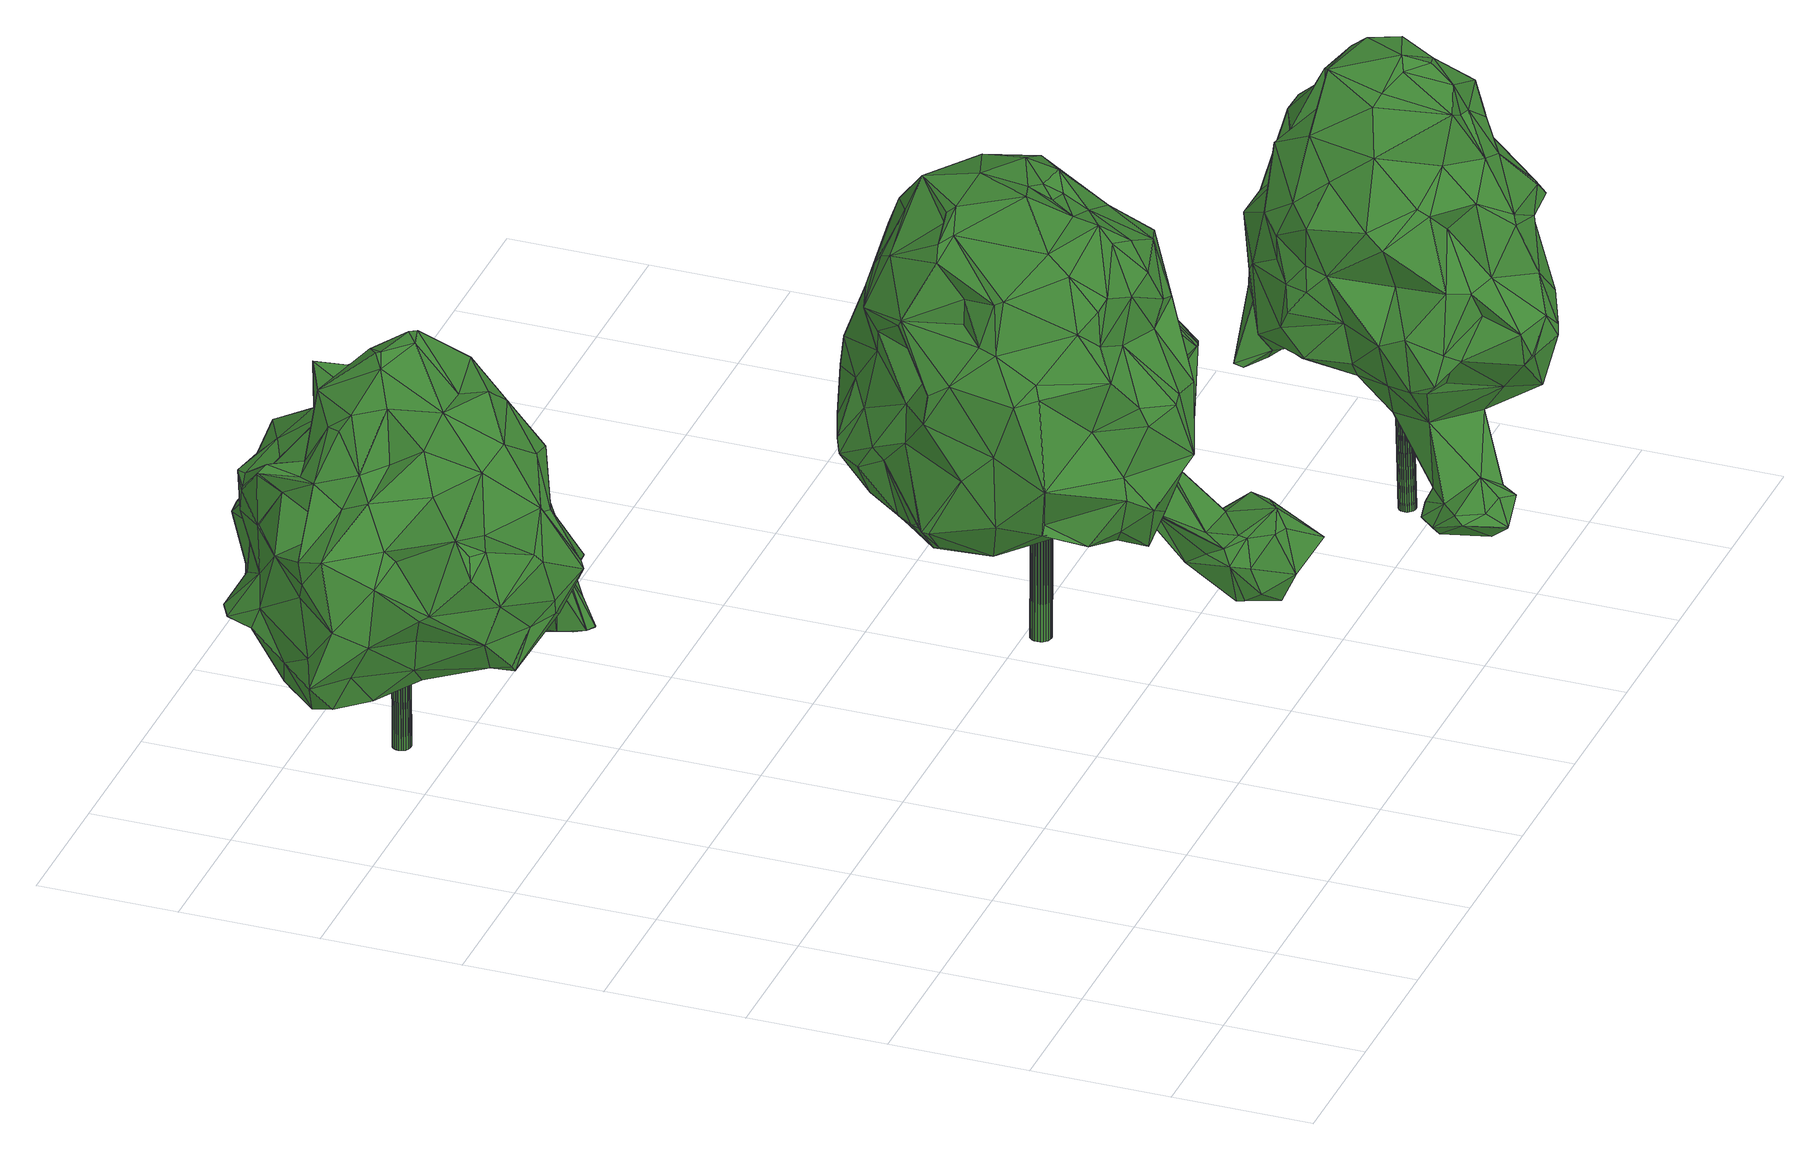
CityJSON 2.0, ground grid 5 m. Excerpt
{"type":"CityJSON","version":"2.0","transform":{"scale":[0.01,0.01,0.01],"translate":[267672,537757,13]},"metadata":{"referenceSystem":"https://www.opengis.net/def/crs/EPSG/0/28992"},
"CityObjects":{
"tree1":{"type":"SolitaryVegetationObject","attributes":{"gtid":202,"crown_width_m":12.45,"crown_median_z":21.37,"crown_r50_m":0.349,"crown_porosity":0.892,"trunk_H_m":7.32,"trunk_DBH_m":0.645,"trunk_radius_m":0.322,"trunk_base_height_m":14.05,"original_gtid":"202"},"geometry":[{"type":"Solid","lod":"3","boundaries":[[[[0,1,2]],[[3,4,5]],[[6,7,8]],[[9,10,11]],[[12,10,9]],[[13,14,15]],[[16,17,18]],[[19,16,18]],[[15,20,13]],[[21,22,23]],[[24,25,26]],[[27,5,28]],[[3,5,27]],[[17,29,18]],[[30,29,17]],[[31,32,33]],[[34,35,36]],[[30,17,16]],[[37,38,39]],[[37,39,40]],[[41,42,43]],[[44,6,45]],[[46,47,48]],[[46,48,49]],[[50,51,52]],[[53,54,55]],[[53,55,56]],[[57,58,14]],[[59,60,61]],[[62,63,47]],[[64,65,66]],[[67,68,69]],[[70,71,72]],[[73,74,41]],[[75,76,77]],[[78,68,79]],[[80,79,68]],[[2,81,0]],[[82,83,84]],[[84,83,2]],[[85,29,30]],[[86,87,88]],[[58,15,14]],[[89,90,91]],[[92,77,93]],[[78,94,95]],[[94,96,95]],[[97,98,99]],[[100,101,41]],[[42,41,101]],[[42,101,102]],[[101,100,103]],[[101,103,104]],[[105,106,4]],[[107,108,109]],[[107,109,110]],[[111,112,113]],[[43,114,41]],[[3,27,115]],[[0,115,27]],[[110,116,117]],[[118,47,63]],[[52,57,119]],[[120,121,122]],[[52,119,123]],[[58,124,45]],[[49,45,124]],[[125,99,98]],[[104,91,126]],[[61,127,128]],[[2,129,130]],[[131,130,129]],[[101,132,102]],[[89,91,104]],[[0,133,1]],[[98,106,105]],[[65,134,135]],[[136,43,137]],[[138,139,140]],[[91,90,141]],[[142,143,144]],[[145,143,142]],[[94,146,147]],[[2,130,81]],[[148,143,149]],[[143,150,149]],[[89,151,90]],[[61,60,71]],[[15,6,20]],[[103,100,63]],[[118,63,100]],[[89,103,62]],[[89,104,103]],[[102,152,42]],[[103,63,62]],[[85,16,19]],[[153,154,36]],[[98,28,106]],[[5,4,106]],[[155,156,157]],[[158,159,160]],[[40,125,98]],[[44,112,111]],[[37,161,38]],[[69,95,96]],[[61,12,127]],[[104,126,162]],[[155,163,156]],[[36,164,156]],[[165,152,54]],[[16,85,30]],[[166,48,47]],[[89,62,47]],[[88,154,153]],[[61,167,59]],[[91,168,126]],[[54,140,139]],[[52,123,50]],[[160,127,12]],[[9,160,12]],[[6,15,45]],[[108,34,163]],[[169,110,21]],[[123,170,171]],[[35,70,72]],[[172,159,158]],[[72,71,173]],[[4,40,105]],[[40,98,105]],[[174,175,176]],[[97,28,98]],[[177,178,13]],[[61,71,12]],[[169,107,110]],[[68,179,69]],[[11,170,123]],[[160,11,172]],[[180,181,108]],[[73,41,114]],[[133,97,7]],[[1,111,113]],[[7,111,1]],[[133,7,1]],[[5,106,28]],[[137,131,136]],[[1,84,2]],[[165,131,137]],[[165,175,131]],[[21,122,22]],[[122,182,22]],[[138,31,183]],[[112,73,184]],[[185,141,186]],[[185,186,92]],[[23,169,21]],[[187,70,23]],[[110,188,21]],[[21,188,122]],[[189,188,110]],[[80,190,191]],[[192,193,181]],[[134,25,192]],[[25,134,26]],[[9,11,160]],[[194,195,18]],[[189,120,188]],[[122,188,120]],[[136,129,83]],[[131,129,136]],[[69,196,67]],[[125,40,197]],[[85,145,142]],[[174,198,175]],[[65,67,196]],[[149,77,199]],[[149,75,77]],[[150,31,75]],[[75,149,150]],[[172,158,160]],[[148,200,144]],[[56,55,201]],[[195,56,201]],[[36,163,34]],[[173,36,72]],[[85,19,145]],[[202,20,6]],[[58,45,15]],[[201,55,203]],[[204,145,19]],[[174,94,205]],[[174,205,130]],[[41,74,166]],[[51,92,206]],[[207,208,87]],[[23,209,169]],[[191,155,157]],[[113,210,1]],[[157,208,211]],[[144,212,213]],[[167,128,99]],[[141,90,186]],[[59,88,60]],[[34,108,107]],[[124,46,49]],[[150,183,31]],[[118,100,166]],[[148,149,214]],[[203,139,215]],[[203,215,19]],[[64,194,18]],[[80,191,216]],[[217,146,218]],[[122,121,219]],[[53,56,176]],[[70,209,23]],[[182,51,50]],[[182,220,51]],[[53,176,175]],[[155,191,221]],[[36,35,72]],[[86,207,87]],[[86,39,207]],[[141,168,91]],[[153,36,173]],[[71,60,173]],[[47,46,89]],[[22,222,23]],[[117,223,224]],[[117,224,120]],[[187,10,70]],[[170,10,187]],[[138,215,139]],[[116,223,117]],[[49,48,74]],[[166,74,48]],[[132,162,33]],[[136,114,43]],[[54,53,165]],[[6,225,202]],[[8,225,6]],[[202,225,159]],[[51,206,52]],[[40,218,37]],[[44,45,112]],[[45,49,112]],[[111,7,6]],[[193,192,213]],[[65,135,226]],[[175,165,53]],[[1,210,84]],[[33,138,140]],[[169,209,34]],[[52,206,57]],[[155,221,227]],[[228,219,77]],[[228,77,92]],[[22,182,222]],[[90,151,186]],[[86,88,197]],[[75,31,168]],[[0,81,115]],[[92,93,76]],[[226,221,190]],[[152,102,140]],[[181,229,192]],[[130,198,174]],[[168,31,33]],[[78,79,218]],[[216,211,207]],[[208,207,211]],[[41,166,100]],[[19,215,204]],[[97,8,7]],[[94,218,146]],[[217,4,3]],[[67,230,68]],[[80,216,161]],[[38,161,216]],[[8,128,127]],[[8,127,160]],[[61,128,167]],[[73,112,49]],[[197,39,86]],[[137,43,152]],[[137,152,165]],[[42,152,43]],[[4,217,40]],[[101,104,162]],[[101,162,132]],[[65,26,134]],[[37,79,80]],[[218,79,37]],[[180,229,181]],[[193,212,181]],[[70,10,71]],[[39,38,207]],[[59,125,231]],[[57,206,232]],[[233,192,229]],[[168,162,126]],[[68,226,190]],[[80,68,190]],[[64,66,194]],[[54,139,55]],[[71,10,12]],[[11,10,170]],[[117,120,189]],[[138,183,204]],[[44,111,6]],[[33,162,168]],[[201,18,195]],[[221,191,190]],[[147,205,94]],[[81,205,147]],[[69,66,196]],[[19,18,203]],[[201,203,18]],[[56,66,176]],[[69,176,66]],[[26,64,24]],[[65,64,26]],[[65,196,66]],[[227,163,155]],[[89,46,124]],[[148,144,143]],[[13,20,177]],[[116,110,109]],[[172,177,159]],[[202,159,177]],[[142,213,25]],[[11,177,172]],[[123,177,11]],[[202,177,20]],[[232,124,58]],[[24,85,25]],[[85,142,25]],[[151,89,124]],[[232,151,124]],[[232,58,57]],[[118,166,47]],[[173,60,88]],[[88,153,173]],[[13,178,14]],[[168,141,185]],[[168,185,75]],[[55,139,203]],[[136,83,82]],[[68,95,179]],[[174,176,96]],[[176,69,96]],[[143,183,150]],[[143,145,183]],[[145,204,183]],[[114,184,73]],[[210,113,184]],[[147,115,81]],[[163,36,156]],[[217,3,146]],[[133,0,234]],[[216,207,38]],[[134,192,233]],[[134,233,135]],[[122,235,182]],[[220,182,235]],[[221,135,233]],[[226,135,221]],[[175,198,131]],[[130,131,198]],[[77,121,199]],[[149,199,214]],[[157,156,208]],[[187,171,170]],[[50,171,187]],[[147,146,3]],[[147,3,115]],[[37,80,161]],[[138,32,31]],[[24,29,85]],[[64,29,24]],[[224,200,214]],[[224,223,200]],[[130,205,81]],[[210,82,84]],[[82,114,136]],[[112,184,113]],[[221,233,229]],[[221,229,227]],[[116,109,181]],[[92,220,228]],[[51,220,92]],[[8,97,128]],[[191,211,216]],[[125,59,99]],[[59,167,99]],[[40,39,197]],[[94,174,96]],[[197,231,125]],[[163,227,229]],[[163,229,180]],[[99,128,97]],[[35,34,209]],[[95,69,179]],[[218,94,78]],[[68,230,226]],[[65,226,230]],[[65,230,67]],[[92,76,236]],[[195,194,66]],[[195,66,56]],[[68,78,95]],[[108,181,109]],[[180,108,163]],[[144,200,212]],[[116,212,223]],[[212,116,181]],[[120,224,121]],[[119,178,123]],[[110,117,189]],[[185,76,75]],[[185,236,76]],[[77,76,93]],[[193,213,212]],[[50,123,171]],[[159,225,160]],[[8,160,225]],[[27,234,0]],[[27,28,234]],[[133,234,97]],[[28,97,234]],[[35,209,70]],[[218,40,217]],[[199,121,224]],[[199,224,214]],[[220,235,219]],[[122,219,235]],[[169,34,107]],[[123,178,177]],[[57,14,178]],[[57,178,119]],[[102,132,140]],[[33,140,132]],[[152,140,54]],[[157,211,191]],[[83,129,2]],[[23,222,187]],[[50,187,222]],[[219,121,77]],[[220,219,228]],[[50,222,182]],[[210,184,82]],[[82,184,114]],[[214,200,148]],[[138,204,215]],[[64,18,29]],[[36,154,164]],[[87,208,154]],[[87,154,88]],[[156,154,208]],[[164,154,156]],[[88,59,231]],[[88,231,197]],[[92,236,185]],[[138,33,32]],[[212,200,223]],[[206,92,186]],[[232,186,151]],[[206,186,232]],[[49,74,73]],[[25,213,192]],[[144,213,142]],[[237,238,239]],[[237,239,240]],[[240,239,241]],[[240,241,242]],[[239,238,243]],[[239,243,241]],[[241,243,244]],[[241,244,242]],[[243,238,245]],[[243,245,244]],[[244,245,246]],[[244,246,242]],[[245,238,247]],[[245,247,246]],[[246,247,248]],[[246,248,242]],[[247,238,249]],[[247,249,248]],[[248,249,250]],[[248,250,242]],[[249,238,251]],[[249,251,250]],[[250,251,252]],[[250,252,242]],[[251,238,253]],[[251,253,252]],[[252,253,254]],[[252,254,242]],[[253,238,255]],[[253,255,254]],[[254,255,256]],[[254,256,242]],[[255,238,257]],[[255,257,256]],[[256,257,258]],[[256,258,242]],[[257,238,259]],[[257,259,258]],[[258,259,260]],[[258,260,242]],[[259,238,261]],[[259,261,260]],[[260,261,262]],[[260,262,242]],[[261,238,263]],[[261,263,262]],[[262,263,264]],[[262,264,242]],[[263,238,265]],[[263,265,264]],[[264,265,266]],[[264,266,242]],[[265,238,267]],[[265,267,266]],[[266,267,268]],[[266,268,242]],[[267,238,269]],[[267,269,268]],[[268,269,270]],[[268,270,242]],[[269,238,271]],[[269,271,270]],[[270,271,272]],[[270,272,242]],[[271,238,273]],[[271,273,272]],[[272,273,274]],[[272,274,242]],[[273,238,275]],[[273,275,274]],[[274,275,276]],[[274,276,242]],[[275,238,277]],[[275,277,276]],[[276,277,278]],[[276,278,242]],[[277,238,279]],[[277,279,278]],[[278,279,280]],[[278,280,242]],[[279,238,281]],[[279,281,280]],[[280,281,282]],[[280,282,242]],[[281,238,283]],[[281,283,282]],[[282,283,284]],[[282,284,242]],[[283,238,285]],[[283,285,284]],[[284,285,286]],[[284,286,242]],[[285,238,237]],[[285,237,286]],[[286,237,240]],[[286,240,242]]]]}]},
"tree2":{"type":"SolitaryVegetationObject","attributes":{"gtid":152,"crown_width_m":12.93,"crown_median_z":21.97,"crown_r50_m":0.362,"crown_porosity":0.888,"trunk_H_m":8.54,"trunk_DBH_m":0.75,"trunk_radius_m":0.375,"trunk_base_height_m":13.43,"original_gtid":"152"},"geometry":[{"type":"Solid","lod":"3","boundaries":[[[[287,288,289]],[[290,291,292]],[[293,294,295]],[[296,297,298]],[[299,300,301]],[[302,303,304]],[[305,306,307]],[[308,293,309]],[[287,310,311]],[[312,313,314]],[[315,316,317]],[[312,318,313]],[[308,294,293]],[[319,320,321]],[[322,323,324]],[[325,326,327]],[[321,328,329]],[[321,329,319]],[[330,331,332]],[[333,334,335]],[[333,335,336]],[[337,338,339]],[[290,292,340]],[[341,342,343]],[[344,338,345]],[[341,343,346]],[[347,332,348]],[[349,324,323]],[[350,351,352]],[[311,353,354]],[[299,355,300]],[[356,324,349]],[[357,358,343]],[[322,359,323]],[[331,360,348]],[[361,362,363]],[[364,365,366]],[[367,368,369]],[[295,370,293]],[[371,372,315]],[[356,322,324]],[[373,374,375]],[[376,377,378]],[[323,359,370]],[[379,380,381]],[[382,383,384]],[[385,288,386]],[[387,388,301]],[[299,301,388]],[[371,315,296]],[[327,326,359]],[[302,389,364]],[[300,355,390]],[[391,392,393]],[[394,289,288]],[[364,389,383]],[[304,383,389]],[[395,396,397]],[[398,397,396]],[[395,399,396]],[[400,382,330]],[[337,345,338]],[[401,402,403]],[[404,405,406]],[[407,352,408]],[[407,408,409]],[[314,410,294]],[[308,314,294]],[[314,313,410]],[[381,380,411]],[[412,355,299]],[[413,305,414]],[[388,415,416]],[[358,306,305]],[[403,417,401]],[[399,418,419]],[[344,418,399]],[[398,420,421]],[[296,315,317]],[[418,344,422]],[[323,370,349]],[[327,423,424]],[[317,425,296]],[[320,425,317]],[[402,426,403]],[[419,420,396]],[[298,427,428]],[[429,430,302]],[[305,307,431]],[[420,341,421]],[[330,382,432]],[[417,433,318]],[[313,318,433]],[[433,434,313]],[[403,433,417]],[[399,419,396]],[[435,436,437]],[[438,336,335]],[[395,439,350]],[[313,434,426]],[[364,366,302]],[[364,400,365]],[[440,301,441]],[[332,331,348]],[[442,443,386]],[[444,445,417]],[[446,447,312]],[[406,447,446]],[[345,422,344]],[[373,375,442]],[[358,346,343]],[[311,448,353]],[[449,450,451]],[[452,391,374]],[[304,389,302]],[[453,454,455]],[[456,451,450]],[[457,310,377]],[[345,458,459]],[[312,460,461]],[[421,445,444]],[[417,445,401]],[[351,350,439]],[[462,463,464]],[[463,319,329]],[[397,398,421]],[[397,421,444]],[[345,337,458]],[[387,440,374]],[[438,334,367]],[[421,341,445]],[[386,465,385]],[[466,467,468]],[[366,365,469]],[[347,428,427]],[[470,471,472]],[[470,473,471]],[[432,371,296]],[[371,432,382]],[[373,386,288]],[[374,391,474]],[[374,474,387]],[[320,317,475]],[[413,414,424]],[[442,386,373]],[[394,288,385]],[[458,352,407]],[[296,298,432]],[[320,475,321]],[[442,375,476]],[[457,477,310]],[[379,289,394]],[[448,311,393]],[[478,393,311]],[[314,479,312]],[[448,392,353]],[[465,443,411]],[[386,443,465]],[[480,481,361]],[[480,361,482]],[[476,483,442]],[[458,407,459]],[[455,390,355]],[[455,355,412]],[[302,430,484]],[[485,443,483]],[[432,298,428]],[[383,382,400]],[[364,383,400]],[[428,360,432]],[[384,372,382]],[[382,372,371]],[[336,478,477]],[[486,456,487]],[[366,469,347]],[[347,469,332]],[[332,469,365]],[[383,488,384]],[[370,295,349]],[[347,348,360]],[[330,360,331]],[[330,432,360]],[[330,332,400]],[[365,400,332]],[[291,489,436]],[[490,489,291]],[[484,491,303]],[[336,477,333]],[[457,333,477]],[[480,482,424]],[[474,391,492]],[[474,492,328]],[[428,347,360]],[[293,370,376]],[[436,486,437]],[[359,322,493]],[[402,480,356]],[[426,402,356]],[[327,493,423]],[[322,356,423]],[[423,356,424]],[[327,424,414]],[[480,424,356]],[[436,431,486]],[[322,423,493]],[[359,493,327]],[[494,466,317]],[[356,349,426]],[[426,349,295]],[[383,304,488]],[[292,457,340]],[[302,484,303]],[[404,397,444]],[[321,475,495]],[[308,309,379]],[[308,379,381]],[[376,378,309]],[[496,346,363]],[[497,498,441]],[[419,418,499]],[[487,456,500]],[[488,303,316]],[[501,485,483]],[[287,354,288]],[[470,502,503]],[[368,504,487]],[[505,504,368]],[[429,427,430]],[[367,463,438]],[[422,345,506]],[[467,507,506]],[[508,319,463]],[[367,508,463]],[[451,486,431]],[[376,309,293]],[[393,462,391]],[[304,303,488]],[[294,410,509]],[[384,488,316]],[[372,316,315]],[[372,384,316]],[[442,483,443]],[[468,467,459]],[[459,467,506]],[[459,506,345]],[[319,510,320]],[[500,456,472]],[[366,429,302]],[[511,479,314]],[[404,439,397]],[[506,507,422]],[[347,427,429]],[[311,354,287]],[[394,380,379]],[[388,512,299]],[[467,513,507]],[[514,515,516]],[[482,413,424]],[[385,380,394]],[[433,517,434]],[[367,369,510]],[[457,377,340]],[[377,376,370]],[[422,306,418]],[[328,387,474]],[[510,508,367]],[[510,319,508]],[[449,431,307]],[[402,401,481]],[[402,481,480]],[[434,517,426]],[[306,499,418]],[[512,518,299]],[[404,444,405]],[[333,457,292]],[[334,333,292]],[[463,462,438]],[[354,373,288]],[[411,443,485]],[[437,504,505]],[[453,461,460]],[[287,378,310]],[[375,440,476]],[[310,477,478]],[[310,478,311]],[[390,455,454]],[[287,289,379]],[[314,381,511]],[[308,381,314]],[[473,503,430]],[[430,427,473]],[[473,427,510]],[[451,431,449]],[[350,519,395]],[[352,519,350]],[[502,513,491]],[[301,440,387]],[[520,485,454]],[[339,338,399]],[[399,338,344]],[[520,454,453]],[[513,494,491]],[[513,502,470]],[[494,521,491]],[[316,491,521]],[[351,404,461]],[[329,328,464]],[[290,340,325]],[[305,413,358]],[[408,352,518]],[[515,321,516]],[[494,317,521]],[[490,291,290]],[[466,475,317]],[[472,456,450]],[[458,519,352]],[[393,392,448]],[[377,310,378]],[[440,441,476]],[[416,514,512]],[[416,512,388]],[[374,440,375]],[[397,439,395]],[[501,441,498]],[[377,326,340]],[[404,406,461]],[[514,522,409]],[[312,447,318]],[[500,369,368]],[[503,502,491]],[[503,491,484]],[[387,415,388]],[[414,325,327]],[[453,523,520]],[[460,523,453]],[[438,335,334]],[[301,497,441]],[[328,321,415]],[[328,415,387]],[[507,524,422]],[[450,524,507]],[[524,306,422]],[[357,499,358]],[[312,479,460]],[[306,358,499]],[[459,522,468]],[[514,468,522]],[[514,409,512]],[[412,299,518]],[[450,449,524]],[[524,449,307]],[[407,409,522]],[[407,522,459]],[[507,472,450]],[[524,307,306]],[[413,482,346]],[[413,346,358]],[[456,486,451]],[[453,525,461]],[[391,462,464]],[[501,483,476]],[[395,519,339]],[[395,339,399]],[[337,519,458]],[[337,339,519]],[[419,499,357]],[[496,481,401]],[[520,381,411]],[[520,411,485]],[[381,520,511]],[[429,366,347]],[[452,354,392]],[[373,354,452]],[[351,525,352]],[[472,507,470]],[[369,473,510]],[[513,467,494]],[[466,494,467]],[[370,326,377]],[[359,326,370]],[[513,470,507]],[[316,521,317]],[[484,430,503]],[[385,465,380]],[[465,411,380]],[[329,464,463]],[[378,526,309]],[[287,526,378]],[[437,486,487]],[[336,438,527]],[[336,527,478]],[[406,312,461]],[[406,446,312]],[[352,525,412]],[[478,527,393]],[[490,414,489]],[[305,489,414]],[[464,328,492]],[[351,439,404]],[[455,525,453]],[[461,525,351]],[[412,525,455]],[[425,297,296]],[[298,297,427]],[[420,342,341]],[[427,297,510]],[[425,510,297]],[[520,523,511]],[[452,374,373]],[[303,491,316]],[[341,496,445]],[[401,445,496]],[[392,354,353]],[[431,489,305]],[[436,489,431]],[[325,340,326]],[[320,510,425]],[[343,342,357]],[[512,409,518]],[[408,518,409]],[[412,518,352]],[[452,392,391]],[[379,526,287]],[[309,526,379]],[[313,509,410]],[[313,426,509]],[[301,300,497]],[[487,504,437]],[[464,492,391]],[[341,346,496]],[[357,342,419]],[[420,419,342]],[[435,292,436]],[[292,291,436]],[[361,363,482]],[[496,362,481]],[[515,415,321]],[[416,515,514]],[[415,515,416]],[[516,321,495]],[[466,495,475]],[[466,468,495]],[[514,495,468]],[[516,495,514]],[[403,426,517]],[[369,471,473]],[[433,403,517]],[[470,503,473]],[[500,471,369]],[[472,471,500]],[[511,523,479]],[[460,479,523]],[[325,490,290]],[[325,414,490]],[[420,398,396]],[[482,363,346]],[[426,295,509]],[[294,509,295]],[[462,527,438]],[[462,393,527]],[[447,406,405]],[[447,405,318]],[[417,405,444]],[[318,405,417]],[[454,485,501]],[[390,497,300]],[[501,476,441]],[[496,363,362]],[[435,437,505]],[[334,292,505]],[[435,505,292]],[[367,505,368]],[[334,505,367]],[[368,487,500]],[[497,501,498]],[[454,501,497]],[[390,454,497]],[[361,481,362]],[[528,529,530]],[[528,530,531]],[[531,530,532]],[[531,532,533]],[[530,529,534]],[[530,534,532]],[[532,534,535]],[[532,535,533]],[[534,529,536]],[[534,536,535]],[[535,536,537]],[[535,537,533]],[[536,529,538]],[[536,538,537]],[[537,538,539]],[[537,539,533]],[[538,529,540]],[[538,540,539]],[[539,540,541]],[[539,541,533]],[[540,529,542]],[[540,542,541]],[[541,542,543]],[[541,543,533]],[[542,529,544]],[[542,544,543]],[[543,544,545]],[[543,545,533]],[[544,529,546]],[[544,546,545]],[[545,546,547]],[[545,547,533]],[[546,529,548]],[[546,548,547]],[[547,548,549]],[[547,549,533]],[[548,529,550]],[[548,550,549]],[[549,550,551]],[[549,551,533]],[[550,529,552]],[[550,552,551]],[[551,552,553]],[[551,553,533]],[[552,529,554]],[[552,554,553]],[[553,554,555]],[[553,555,533]],[[554,529,556]],[[554,556,555]],[[555,556,557]],[[555,557,533]],[[556,529,558]],[[556,558,557]],[[557,558,559]],[[557,559,533]],[[558,529,560]],[[558,560,559]],[[559,560,561]],[[559,561,533]],[[560,529,562]],[[560,562,561]],[[561,562,563]],[[561,563,533]],[[562,529,564]],[[562,564,563]],[[563,564,565]],[[563,565,533]],[[564,529,566]],[[564,566,565]],[[565,566,567]],[[565,567,533]],[[566,529,568]],[[566,568,567]],[[567,568,569]],[[567,569,533]],[[568,529,570]],[[568,570,569]],[[569,570,571]],[[569,571,533]],[[570,529,572]],[[570,572,571]],[[571,572,573]],[[571,573,533]],[[572,529,574]],[[572,574,573]],[[573,574,575]],[[573,575,533]],[[574,529,576]],[[574,576,575]],[[575,576,577]],[[575,577,533]],[[576,529,528]],[[576,528,577]],[[577,528,531]],[[577,531,533]]]]}]},
"tree3":{"type":"SolitaryVegetationObject","attributes":{"gtid":151,"crown_width_m":10.77,"crown_median_z":21.8,"crown_r50_m":0.352,"crown_porosity":0.9,"trunk_H_m":8.33,"trunk_DBH_m":0.603,"trunk_radius_m":0.301,"trunk_base_height_m":13.47,"original_gtid":"151"},"geometry":[{"type":"Solid","lod":"3","boundaries":[[[[578,579,580]],[[581,582,583]],[[584,585,586]],[[587,585,584]],[[588,589,590]],[[591,592,593]],[[591,594,595]],[[596,597,598]],[[599,600,601]],[[602,590,589]],[[603,604,605]],[[602,589,606]],[[607,608,609]],[[610,586,611]],[[612,613,614]],[[615,616,617]],[[618,619,620]],[[621,622,593]],[[623,624,625]],[[626,627,628]],[[629,601,600]],[[614,630,631]],[[613,630,614]],[[632,633,634]],[[632,634,635]],[[636,637,638]],[[639,640,641]],[[642,643,644]],[[629,600,645]],[[646,647,579]],[[648,587,584]],[[649,650,651]],[[580,647,652]],[[591,653,654]],[[614,655,656]],[[657,641,658]],[[633,632,659]],[[656,655,660]],[[596,661,588]],[[662,663,664]],[[665,664,663]],[[666,667,668]],[[603,669,604]],[[670,654,671]],[[596,588,590]],[[672,673,674]],[[675,618,620]],[[676,639,677]],[[676,677,657]],[[595,653,591]],[[607,678,679]],[[598,680,681]],[[682,683,594]],[[595,594,683]],[[684,685,686]],[[586,687,584]],[[688,582,645]],[[623,653,595]],[[689,690,691]],[[619,692,691]],[[654,653,671]],[[693,694,695]],[[584,696,648]],[[697,593,592]],[[698,699,658]],[[698,658,700]],[[701,691,690]],[[627,702,687]],[[584,687,702]],[[703,704,665]],[[703,665,705]],[[706,707,708]],[[709,710,711]],[[712,699,713]],[[647,714,715]],[[668,716,717]],[[620,619,718]],[[643,693,644]],[[719,707,712]],[[720,707,719]],[[644,721,642]],[[585,642,721]],[[644,611,721]],[[722,723,640]],[[675,724,618]],[[724,692,618]],[[725,726,727]],[[704,728,626]],[[635,625,624]],[[604,729,619]],[[631,685,730]],[[631,730,660]],[[611,720,610]],[[731,732,733]],[[663,734,705]],[[733,732,608]],[[610,717,628]],[[735,602,606]],[[670,736,654]],[[737,664,738]],[[739,740,646]],[[645,600,713]],[[741,713,600]],[[742,682,743]],[[612,744,613]],[[676,745,638]],[[746,603,656]],[[671,653,623]],[[739,602,747]],[[668,717,610]],[[684,726,725]],[[609,748,700]],[[698,700,748]],[[610,628,586]],[[630,749,631]],[[750,751,752]],[[643,710,693]],[[683,682,742]],[[652,737,753]],[[705,747,735]],[[644,754,720]],[[717,755,628]],[[712,706,699]],[[736,592,591]],[[697,592,736]],[[670,697,736]],[[623,635,624]],[[756,598,597]],[[738,664,757]],[[746,649,603]],[[713,741,712]],[[639,676,637]],[[593,594,591]],[[593,758,594]],[[682,594,758]],[[735,747,602]],[[645,582,581]],[[759,712,741]],[[669,760,761]],[[591,654,736]],[[623,625,671]],[[631,655,614]],[[705,762,747]],[[734,762,705]],[[685,763,731]],[[684,731,763]],[[660,655,631]],[[746,656,660]],[[723,641,640]],[[764,765,750]],[[765,766,750]],[[598,681,767]],[[605,656,603]],[[612,656,605]],[[623,683,635]],[[656,612,614]],[[731,725,732]],[[659,680,756]],[[768,769,596]],[[595,683,623]],[[644,693,695]],[[599,601,667]],[[599,667,666]],[[626,628,755]],[[645,713,688]],[[724,675,770]],[[724,770,696]],[[644,720,611]],[[610,771,668]],[[711,772,648]],[[711,648,696]],[[619,729,718]],[[720,719,771]],[[712,759,719]],[[666,719,759]],[[607,609,678]],[[668,667,716]],[[773,774,667]],[[716,667,774]],[[666,771,719]],[[620,718,675]],[[760,637,636]],[[642,587,648]],[[772,642,648]],[[709,711,775]],[[776,674,690]],[[776,690,777]],[[635,634,625]],[[693,710,709]],[[744,778,769]],[[779,769,778]],[[604,701,605]],[[676,638,637]],[[578,751,659]],[[693,709,694]],[[695,694,745]],[[745,694,636]],[[638,745,636]],[[694,709,636]],[[711,710,772]],[[643,772,710]],[[643,642,772]],[[636,709,775]],[[579,647,580]],[[780,663,662]],[[780,662,737]],[[604,669,729]],[[587,642,585]],[[705,665,663]],[[696,770,711]],[[585,721,586]],[[611,586,721]],[[626,665,704]],[[688,713,698]],[[686,781,782]],[[779,596,769]],[[764,726,782]],[[782,726,686]],[[601,629,581]],[[753,773,580]],[[753,580,652]],[[578,580,773]],[[713,699,698]],[[703,783,784]],[[775,785,718]],[[733,685,731]],[[617,627,728]],[[615,617,728]],[[599,759,600]],[[766,786,750]],[[593,697,621]],[[613,769,768]],[[782,787,788]],[[689,789,777]],[[633,756,597]],[[596,767,768]],[[598,767,596]],[[706,708,676]],[[706,676,657]],[[605,673,672]],[[605,701,673]],[[633,790,634]],[[625,634,790]],[[791,792,670]],[[723,700,658]],[[792,621,697]],[[670,792,697]],[[791,621,792]],[[609,793,727]],[[633,794,790]],[[597,795,794]],[[744,769,613]],[[593,622,758]],[[657,699,706]],[[578,659,579]],[[725,727,793]],[[753,774,773]],[[578,583,751]],[[582,751,583]],[[715,740,780]],[[796,625,790]],[[727,764,609]],[[752,582,797]],[[677,639,641]],[[657,677,641]],[[622,743,758]],[[795,739,794]],[[794,739,646]],[[651,650,798]],[[756,633,659]],[[660,650,746]],[[794,579,791]],[[646,579,794]],[[723,678,700]],[[733,608,679]],[[630,613,768]],[[626,728,627]],[[622,621,791]],[[615,784,799]],[[799,784,783]],[[739,747,762]],[[606,703,735]],[[735,703,705]],[[602,795,590]],[[723,658,641]],[[684,763,685]],[[609,764,748]],[[720,771,610]],[[703,606,783]],[[777,783,606]],[[686,726,684]],[[703,784,704]],[[599,666,759]],[[764,782,765]],[[794,800,796]],[[794,791,800]],[[615,728,784]],[[789,616,799]],[[801,606,589]],[[789,692,616]],[[578,773,583]],[[668,771,666]],[[672,674,661]],[[799,616,615]],[[657,658,699]],[[689,777,690]],[[619,691,604]],[[701,604,691]],[[757,664,665]],[[582,752,751]],[[692,802,617]],[[743,579,803]],[[743,803,742]],[[794,796,790]],[[716,738,755]],[[757,626,755]],[[757,755,738]],[[788,767,681]],[[768,767,788]],[[683,803,635]],[[722,640,760]],[[639,760,640]],[[639,637,760]],[[645,581,629]],[[798,730,685]],[[733,798,685]],[[632,803,659]],[[602,739,795]],[[707,706,712]],[[633,597,794]],[[795,597,590]],[[590,597,596]],[[581,583,773]],[[798,650,730]],[[660,730,650]],[[678,723,804]],[[799,783,777]],[[777,789,799]],[[652,715,780]],[[737,652,780]],[[753,737,738]],[[607,679,608]],[[609,700,678]],[[727,726,764]],[[779,661,596]],[[732,725,793]],[[756,680,598]],[[616,692,617]],[[761,718,729]],[[636,775,761]],[[636,761,760]],[[761,729,669]],[[758,743,682]],[[632,635,803]],[[695,745,708]],[[686,805,781]],[[678,804,679]],[[738,716,774]],[[738,774,753]],[[663,780,740]],[[734,663,740]],[[667,581,773]],[[601,581,667]],[[586,628,627]],[[751,680,659]],[[788,681,765]],[[681,766,765]],[[715,646,740]],[[695,754,644]],[[708,754,695]],[[631,805,685]],[[788,765,782]],[[676,708,745]],[[686,685,805]],[[662,664,737]],[[688,797,582]],[[679,804,798]],[[698,748,688]],[[801,777,606]],[[692,619,618]],[[661,674,589]],[[674,801,589]],[[661,589,588]],[[688,748,764]],[[757,665,626]],[[652,647,715]],[[689,691,789]],[[692,789,691]],[[646,714,647]],[[608,732,793]],[[608,793,609]],[[672,778,605]],[[625,796,671]],[[670,800,791]],[[671,800,670]],[[671,796,800]],[[684,725,731]],[[740,739,762]],[[724,802,692]],[[680,786,681]],[[781,805,787]],[[781,787,782]],[[788,787,768]],[[768,787,630]],[[672,661,778]],[[779,778,661]],[[805,631,749]],[[612,605,778]],[[744,612,778]],[[718,761,775]],[[649,746,650]],[[722,651,723]],[[649,651,722]],[[584,702,696]],[[617,702,627]],[[715,714,646]],[[707,754,708]],[[720,754,707]],[[627,687,586]],[[791,579,743]],[[791,743,622]],[[711,770,785]],[[711,785,775]],[[674,776,801]],[[777,801,776]],[[704,784,728]],[[696,802,724]],[[659,803,579]],[[722,806,649]],[[764,797,688]],[[742,803,683]],[[750,797,764]],[[752,797,750]],[[717,716,755]],[[787,805,749]],[[787,749,630]],[[798,804,651]],[[723,651,804]],[[681,786,766]],[[751,786,680]],[[750,786,751]],[[733,679,798]],[[690,674,673]],[[690,673,701]],[[718,785,675]],[[675,785,770]],[[760,806,722]],[[669,806,760]],[[603,806,669]],[[649,806,603]],[[702,617,802]],[[702,802,696]],[[740,762,734]],[[741,600,759]],[[807,808,809]],[[807,809,810]],[[810,809,811]],[[810,811,812]],[[809,808,813]],[[809,813,811]],[[811,813,814]],[[811,814,812]],[[813,808,815]],[[813,815,814]],[[814,815,816]],[[814,816,812]],[[815,808,817]],[[815,817,816]],[[816,817,818]],[[816,818,812]],[[817,808,819]],[[817,819,818]],[[818,819,820]],[[818,820,812]],[[819,808,821]],[[819,821,820]],[[820,821,822]],[[820,822,812]],[[821,808,823]],[[821,823,822]],[[822,823,824]],[[822,824,812]],[[823,808,825]],[[823,825,824]],[[824,825,826]],[[824,826,812]],[[825,808,827]],[[825,827,826]],[[826,827,828]],[[826,828,812]],[[827,808,829]],[[827,829,828]],[[828,829,830]],[[828,830,812]],[[829,808,831]],[[829,831,830]],[[830,831,832]],[[830,832,812]],[[831,808,833]],[[831,833,832]],[[832,833,834]],[[832,834,812]],[[833,808,835]],[[833,835,834]],[[834,835,836]],[[834,836,812]],[[835,808,837]],[[835,837,836]],[[836,837,838]],[[836,838,812]],[[837,808,839]],[[837,839,838]],[[838,839,840]],[[838,840,812]],[[839,808,841]],[[839,841,840]],[[840,841,842]],[[840,842,812]],[[841,808,843]],[[841,843,842]],[[842,843,844]],[[842,844,812]],[[843,808,845]],[[843,845,844]],[[844,845,846]],[[844,846,812]],[[845,808,847]],[[845,847,846]],[[846,847,848]],[[846,848,812]],[[847,808,849]],[[847,849,848]],[[848,849,850]],[[848,850,812]],[[849,808,851]],[[849,851,850]],[[850,851,852]],[[850,852,812]],[[851,808,853]],[[851,853,852]],[[852,853,854]],[[852,854,812]],[[853,808,855]],[[853,855,854]],[[854,855,856]],[[854,856,812]],[[855,808,807]],[[855,807,856]],[[856,807,810]],[[856,810,812]]]]}]}
},
"vertices":[
[913,2989,1496],[884,2850,1374],[1074,3024,1335],[815,3211,1557],[687,3260,1599],[761,3153,1646],[623,2637,1149],[618,2763,1369],[503,2798,1316],[238,3006,1080],[143,3046,1014],[102,2838,978],[224,3040,1119],[478,2532,895],[492,2535,837],[628,2487,942],[999,3613,392],[1007,3642,392],[1047,3604,520],[1021,3489,422],[413,2550,1075],[182,3279,490],[149,3194,525],[24,3231,662],[844,3674,604],[742,3660,554],[814,3722,623],[762,3120,1655],[711,3111,1637],[989,3628,454],[1003,3644,391],[832,3031,605],[995,3068,645],[1052,2998,576],[245,3487,800],[164,3317,920],[237,3431,1016],[707,3436,1295],[486,3527,1214],[449,3404,1270],[562,3400,1481],[1141,2747,728],[1180,2851,682],[1210,2864,860],[794,2705,1022],[688,2519,938],[791,2639,754],[880,2568,551],[887,2660,793],[841,2564,864],[208,2929,696],[271,2924,625],[330,2706,683],[1245,3277,867],[1204,3168,702],[1146,3398,727],[1181,3497,799],[375,2634,661],[581,2555,785],[355,3177,1311],[286,3211,1212],[286,3120,1252],[875,2614,539],[934,2559,535],[980,3688,666],[809,3777,837],[1024,3621,866],[959,3657,1021],[867,3670,1145],[992,3605,1057],[64,3165,868],[83,3210,1118],[91,3280,1017],[942,2746,928],[921,2683,799],[730,3022,610],[697,2999,637],[527,3171,644],[800,3499,1260],[796,3500,1263],[696,3592,1182],[1089,3073,1365],[1055,2962,1127],[1103,3018,1161],[963,2858,1252],[936,3606,418],[378,3393,1249],[349,3533,1251],[327,3327,1264],[827,2655,560],[767,2832,558],[808,2859,518],[512,2917,709],[649,2997,715],[956,3439,1344],[912,3527,1147],[911,3394,1112],[525,2944,1505],[566,3179,1604],[486,3126,1505],[1034,2639,582],[1091,2858,514],[1174,2883,649],[952,2674,506],[941,2792,472],[612,3214,1633],[618,3198,1637],[232,3512,726],[280,3614,724],[278,3523,699],[251,3403,535],[806,2717,1238],[840,2681,1014],[937,2735,1193],[1112,2813,952],[878,3188,1497],[338,3479,718],[300,3344,551],[936,2557,539],[352,2636,689],[381,3199,498],[416,3186,510],[280,3152,490],[242,2694,821],[677,2608,752],[447,3240,1478],[841,2875,504],[391,2931,1257],[454,2987,1388],[1147,3052,1212],[1164,3103,1271],[1232,3076,1152],[1109,2973,535],[745,2864,1482],[776,3732,630],[760,3775,829],[1212,2938,1033],[1293,3026,1011],[931,3234,481],[1112,3269,506],[1115,3086,604],[717,2887,587],[767,3575,534],[807,3313,569],[679,3519,618],[880,3365,485],[863,3405,1410],[886,3258,1435],[704,3440,676],[646,3198,705],[825,3270,571],[722,2747,620],[1239,3046,783],[296,3250,1119],[351,3447,1193],[507,3653,999],[395,3552,1024],[434,3620,1121],[226,2740,1159],[287,2707,1149],[248,2800,1194],[547,3527,1184],[1029,2911,551],[328,3517,881],[396,3546,1025],[1308,3121,922],[982,2675,695],[437,3099,1322],[819,2920,525],[176,3375,651],[97,2870,954],[170,2908,833],[166,2715,1104],[119,3305,1083],[1090,3268,1168],[1242,3289,1008],[1104,3423,960],[278,2651,957],[421,2599,811],[936,3572,1129],[326,3644,739],[382,3648,678],[199,3071,554],[901,3241,501],[973,2823,1073],[706,2915,604],[675,2820,642],[107,3054,810],[214,3300,484],[277,3377,486],[686,3658,1118],[551,3677,1123],[536,3648,629],[528,3637,618],[1049,3681,683],[1077,3640,672],[982,3648,989],[452,3322,1414],[1171,3167,1164],[529,3203,627],[601,3430,697],[1039,3460,668],[393,2575,1108],[1073,3413,522],[931,3267,468],[975,3242,1294],[472,2760,728],[409,3523,1253],[347,3536,1248],[100,3264,730],[959,2776,1211],[439,3619,1134],[532,3544,657],[676,3593,570],[515,3264,632],[1073,3297,494],[514,3638,1140],[741,3358,1396],[805,3506,1436],[354,3097,573],[275,2940,618],[655,3645,1004],[142,3129,662],[486,3433,732],[455,3278,590],[430,2763,1124],[691,3637,1005],[523,3616,973],[385,3031,673],[510,3629,765],[881,3621,937],[425,3273,1423],[617,2700,754],[680,3560,780],[693,2951,1483],[271,3087,552],[687,2942,642],[707,3145,105],[675,3145,105],[706,3154,105],[711,3151,836],[709,3159,836],[678,3150,837],[703,3161,105],[706,3167,836],[698,3168,105],[701,3173,836],[691,3173,105],[694,3178,836],[683,3176,105],[687,3181,836],[675,3177,105],[678,3182,836],[666,3176,105],[670,3181,836],[659,3173,105],[662,3178,836],[652,3168,105],[655,3173,836],[647,3161,105],[650,3166,837],[644,3153,105],[647,3158,837],[643,3145,105],[646,3150,837],[644,3136,105],[647,3142,837],[647,3129,105],[651,3134,837],[652,3122,105],[656,3127,837],[659,3117,105],[662,3122,837],[667,3114,105],[670,3119,837],[675,3113,105],[679,3118,837],[684,3114,105],[687,3119,837],[691,3117,105],[695,3122,837],[698,3122,105],[701,3128,837],[703,3129,105],[706,3134,837],[706,3137,105],[710,3142,836],
[2294,2028,950],[2120,2079,722],[2163,2119,971],[2674,1501,1255],[2660,1410,1202],[2704,1521,1107],[2286,2024,1448],[2019,1973,1452],[2267,1978,1565],[2479,1023,247],[2564,1030,301],[2580,1017,249],[1693,1436,616],[1661,1614,632],[1702,1649,602],[2575,762,454],[2430,812,406],[2463,726,420],[2585,1197,1425],[2360,1053,1326],[2465,1197,1216],[2038,2012,1351],[2118,1944,1241],[2515,1854,897],[2390,1943,709],[1744,1780,1423],[1909,1880,1560],[1868,1956,1369],[2428,850,159],[2371,852,322],[2393,1017,292],[1815,1679,1624],[2449,1287,587],[2371,1150,503],[2222,1240,649],[2560,1674,1623],[2526,1799,1577],[2476,1786,1632],[2621,1550,1476],[2495,1768,1317],[2620,1615,1543],[2198,1460,753],[2365,1270,816],[2651,814,216],[2691,850,230],[2722,801,241],[2612,1652,903],[2771,1395,860],[2636,1557,779],[2614,1710,799],[1881,956,1110],[1999,903,1138],[1874,986,1176],[2710,1702,1240],[2151,1233,1675],[2156,1187,1612],[2257,1157,1574],[2065,918,1140],[2051,859,927],[2284,1317,1644],[2731,866,282],[2709,853,246],[2346,1894,1616],[1658,1260,1268],[1621,1336,1244],[1576,1211,971],[2276,1950,638],[2239,1955,648],[1593,1626,720],[2404,1737,1707],[2226,1085,1483],[2430,1144,1488],[2565,1777,1536],[2661,902,220],[2262,1469,1725],[2215,1419,1699],[2290,1408,1685],[2667,627,318],[2737,747,306],[2688,830,412],[2598,1335,696],[2659,1217,807],[2588,1126,731],[2435,1940,1460],[2484,851,144],[2430,820,164],[2045,1957,530],[2017,1818,569],[1979,1870,552],[2390,1977,1327],[2602,1919,1192],[2398,1876,1113],[2113,2117,1092],[1979,2026,1026],[1916,1927,1185],[2520,723,136],[2506,667,255],[2421,758,207],[1999,2098,859],[1981,2076,743],[1938,1586,686],[1811,1425,669],[2527,710,412],[1593,1651,721],[2285,1737,657],[2330,1876,604],[2389,1810,603],[2123,2133,972],[1826,1071,1282],[1889,1130,1375],[1816,1184,1449],[1894,1139,1503],[2050,1110,1295],[2686,698,256],[2040,1447,1805],[2144,1648,1797],[1977,1670,1756],[1687,1425,1389],[1747,1452,1546],[1700,1488,1403],[1806,1006,854],[1696,1257,772],[1743,1117,691],[1960,1928,1523],[1913,1971,956],[1590,1388,792],[2487,1322,1550],[2559,1439,1501],[2068,1355,786],[1917,1228,770],[1893,1649,1695],[2239,1070,1263],[2094,1095,1460],[1941,1125,1530],[1877,1236,1629],[2244,932,1085],[2549,1626,1641],[2510,1567,1677],[2473,1030,356],[2115,1842,1763],[2615,989,369],[2639,972,226],[2674,887,434],[2570,939,406],[2569,1209,1180],[2535,871,161],[1858,1691,1670],[1959,1707,1694],[2679,1415,899],[2634,1283,1159],[2662,1200,1025],[2615,1545,742],[1677,1279,1313],[1791,1767,616],[1764,1750,634],[1896,1944,648],[1862,2041,795],[1750,1420,1564],[1906,1321,1681],[1805,1581,1415],[1801,1577,1515],[2362,1898,601],[2553,1035,1030],[2468,1097,911],[2580,1041,1027],[2171,1877,670],[1622,1657,1117],[1734,1761,963],[1597,1513,942],[2618,1053,1011],[2624,1756,1071],[1822,1024,931],[1875,935,794],[1618,1638,1233],[1626,1566,1278],[2516,1581,764],[2491,1487,797],[2403,1527,828],[1911,2066,826],[2174,1067,568],[2095,978,661],[1978,993,588],[2738,777,292],[2393,1094,658],[2537,1043,708],[2535,1040,712],[2485,1129,634],[2108,1695,728],[2293,1125,529],[1810,1816,635],[2590,1811,875],[2585,1805,774],[1747,1790,1401],[2381,1574,1740],[2179,1491,1756],[2369,1453,1725],[1803,1953,794],[2435,843,408],[1776,1892,896],[2661,1140,1048],[2665,1134,946],[2395,786,314],[2590,1229,1396],[2561,1389,1316],[2392,881,373],[2180,1652,774],[2607,1646,1569],[2209,1046,566],[2172,1105,592],[2156,1324,1689],[1626,1671,713],[1703,1688,689],[2287,1055,1355],[2628,1129,774],[1782,1854,851],[2306,1100,517],[2442,962,392],[2666,1209,921],[2764,1370,868],[2102,897,883],[2254,1026,794],[2483,1284,585],[2110,1900,1624],[2529,1226,540],[1841,1897,1306],[1805,1179,706],[2211,1044,570],[1918,1081,628],[2086,1160,719],[2173,1162,644],[1971,1703,1729],[1670,1255,744],[1818,1135,1085],[1805,1783,1070],[2387,941,344],[1842,1041,708],[1830,1685,1224],[2346,1010,1096],[1611,1403,1046],[2187,1884,1003],[2577,1773,769],[2212,1445,42],[2175,1445,43],[2211,1455,42],[2225,1444,897],[2224,1454,897],[2188,1444,897],[2208,1464,42],[2220,1463,897],[2202,1471,43],[2214,1471,897],[2194,1477,43],[2207,1477,897],[2185,1481,43],[2198,1480,897],[2175,1482,43],[2188,1482,897],[2165,1481,43],[2178,1480,898],[2156,1477,43],[2169,1477,898],[2149,1472,43],[2161,1471,898],[2143,1464,43],[2155,1463,898],[2139,1455,43],[2152,1454,898],[2138,1445,43],[2150,1444,898],[2139,1435,43],[2152,1434,898],[2143,1426,43],[2155,1426,898],[2148,1419,43],[2161,1418,898],[2156,1413,43],[2169,1412,898],[2165,1409,43],[2178,1408,898],[2175,1407,43],[2188,1407,897],[2185,1409,43],[2198,1408,897],[2194,1413,43],[2207,1412,897],[2202,1418,42],[2214,1418,897],[2207,1426,42],[2220,1425,897],[2211,1435,42],[2224,1434,897],
[2977,518,750],[3089,413,568],[2952,429,754],[3029,692,924],[3014,827,771],[3003,653,791],[3357,428,1712],[3313,587,1755],[3250,392,1663],[3384,515,1765],[3679,220,727],[3622,201,799],[3630,173,691],[2999,159,232],[2988,99,281],[2904,227,312],[2949,325,237],[3119,302,144],[3660,338,634],[3540,251,633],[3404,446,680],[2984,810,1147],[2990,881,1057],[2968,802,1056],[3413,85,795],[3937,760,987],[3927,697,1127],[3885,637,897],[3481,113,921],[3391,1100,575],[3403,1164,529],[3207,1146,582],[3078,603,1548],[3192,650,1673],[3883,695,691],[3789,675,626],[3859,905,663],[3553,201,1268],[3565,215,1274],[3462,306,1417],[3807,506,1410],[3847,521,1304],[3810,511,1414],[2981,175,325],[2917,260,337],[3152,319,148],[3175,341,171],[3208,306,190],[3186,283,1380],[3334,307,1468],[3206,411,1488],[2959,864,968],[3756,717,650],[3837,930,658],[3121,391,319],[3306,330,533],[3166,331,304],[3170,368,188],[3619,929,1441],[3611,1010,1376],[3537,1039,1452],[3568,1015,1259],[3686,1088,1118],[3520,1091,1078],[3354,608,1792],[3452,765,1774],[3265,836,1739],[2981,896,894],[3245,207,663],[2957,372,759],[3458,535,1739],[3776,975,991],[3826,958,838],[3656,1026,953],[2946,342,796],[3153,220,147],[3088,131,255],[3863,935,667],[3934,851,785],[3345,1103,1179],[3351,1062,1077],[3150,564,544],[3891,1050,717],[3763,339,823],[3116,235,998],[3115,101,954],[3081,262,1095],[3155,218,1127],[2945,794,1311],[2986,737,1120],[2962,589,1328],[3872,843,1188],[3144,127,318],[3190,196,157],[3787,571,844],[3762,462,984],[3769,344,842],[3797,540,1441],[3516,1069,1404],[3452,1024,1191],[3376,1143,792],[3437,1113,734],[3215,561,656],[3396,590,718],[3001,409,256],[3085,389,214],[3505,1062,553],[3584,1021,556],[3520,947,604],[3420,425,1564],[3045,999,811],[3669,462,1140],[3732,418,1025],[3786,467,1156],[3628,417,1398],[3475,828,1718],[3525,896,1620],[3455,917,1622],[3582,433,1606],[2987,98,286],[3191,1086,961],[3251,1127,1142],[3351,1146,805],[3795,488,1067],[3457,412,1565],[3327,113,1071],[3276,175,1270],[3227,51,976],[3350,993,1291],[3185,994,1471],[3288,975,1469],[3611,812,1591],[3496,748,1750],[3609,636,1652],[3077,990,1263],[3130,1051,1026],[3151,377,693],[3069,316,843],[2953,527,1276],[3074,450,1386],[3790,656,1422],[3032,873,1348],[3137,853,1552],[3233,634,1706],[3722,1088,1105],[3521,1124,968],[3619,411,1465],[3385,1153,493],[3344,1072,545],[3213,1113,569],[3300,191,1296],[3832,662,1302],[3786,1018,713],[3542,1116,533],[3410,1171,511],[3543,1120,536],[3155,74,856],[3293,34,911],[3027,112,265],[2982,322,902],[3022,329,1114],[3297,89,666],[3154,102,815],[3075,946,1095],[3060,416,281],[2995,326,326],[3802,615,674],[3493,966,1529],[3934,869,880],[3275,28,880],[3243,1091,812],[3639,923,729],[3145,846,752],[3040,648,728],[3042,843,752],[2917,437,974],[3343,871,1565],[3087,410,1358],[3308,360,561],[3157,375,1282],[2934,343,264],[3022,927,1218],[3739,943,1288],[3696,820,1356],[3168,70,851],[3545,1065,540],[3240,1020,638],[3374,830,719],[3326,819,768],[3554,505,717],[3705,609,623],[3750,591,636],[3628,575,1530],[3054,752,1440],[3497,659,1775],[2911,526,935],[3061,523,1081],[3663,760,1556],[3681,415,987],[3593,276,1068],[3781,587,721],[3749,574,731],[3035,280,860],[3524,917,624],[3442,848,705],[3516,204,1165],[3475,185,1197],[3731,654,1489],[3212,696,828],[3555,799,738],[3485,646,753],[3637,313,1267],[3199,277,322],[3111,239,381],[3084,164,332],[3384,1156,496],[3301,297,525],[3436,214,656],[3198,247,334],[3065,905,766],[3683,1033,747],[3612,193,1205],[3170,183,331],[3566,266,896],[3557,385,1488],[3098,403,316],[3491,1089,838],[3558,946,604],[3766,972,1072],[3405,596,47],[3375,595,47],[3404,604,46],[3410,620,880],[3409,628,880],[3380,619,880],[3401,611,46],[3406,635,880],[3396,617,46],[3401,641,880],[3389,622,46],[3394,646,880],[3382,624,46],[3387,649,879],[3374,625,46],[3379,649,880],[3366,624,46],[3371,648,880],[3359,621,46],[3364,645,880],[3353,616,46],[3358,640,880],[3348,609,47],[3354,634,880],[3346,602,47],[3351,626,880],[3345,594,47],[3350,618,880],[3346,586,47],[3351,611,881],[3349,579,48],[3354,603,881],[3354,573,48],[3359,597,881],[3361,568,48],[3366,593,881],[3368,566,48],[3373,590,881],[3376,565,48],[3381,589,881],[3384,566,48],[3389,590,881],[3391,569,48],[3396,594,881],[3397,574,47],[3402,599,881],[3402,581,47],[3407,605,881],[3404,588,47],[3409,612,880]
]}
